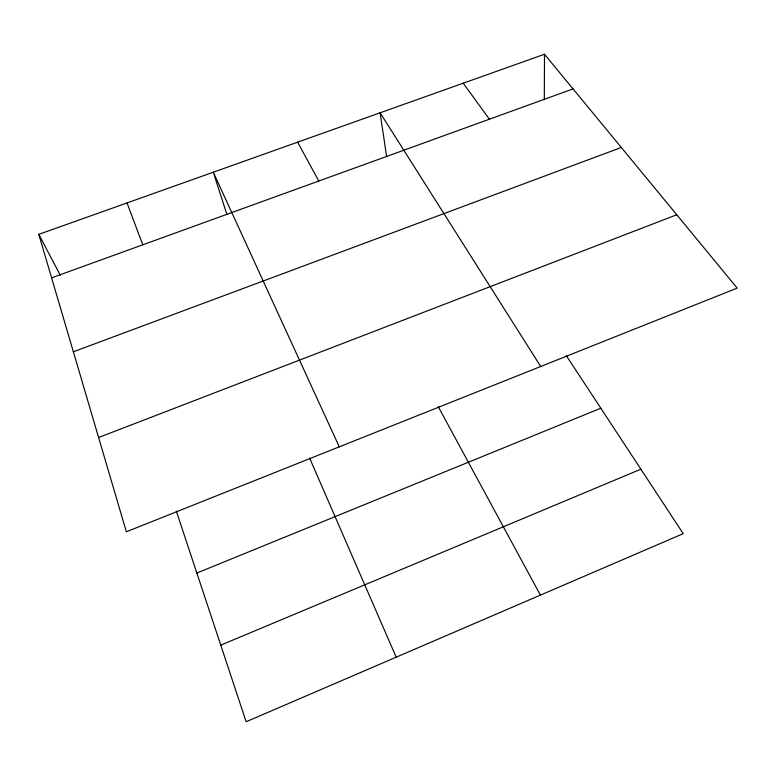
<?xml version="1.0" encoding="UTF-8"?>
<svg xmlns="http://www.w3.org/2000/svg" width="776" height="776" viewBox="0 0 776 776"><rect width="100%" height="100%" fill="white"/><g stroke="black" fill="none" stroke-linecap="round" stroke-linejoin="round"><path stroke-width="1.16" d="M544.306 99.852L544.5 54.252L38.8 234.362L126.362 531.783L737.2 288.109L544.5 54.252M220.762 645.147L640.879 469.189M196.861 573.037L600.818 408.205M98.61 437.519L676.769 214.768M73.371 351.8L621.314 147.459M51.604 277.847L573.047 88.901M463.233 83.197L489.404 119.203M566.315 355.689L683.229 533.655L246.157 721.748L176.336 511.132M540.717 366.485L380.114 112.801L386.642 156.771M297.625 142.173L318.79 181.031M438.265 406.711L540.406 595.114M38.8 234.362L60.227 275.111M339.277 446.84L213.293 172.214L226.922 214.603M309.595 458.034L396.196 657.175M127.031 202.934L142.755 244.809"/></g></svg>
